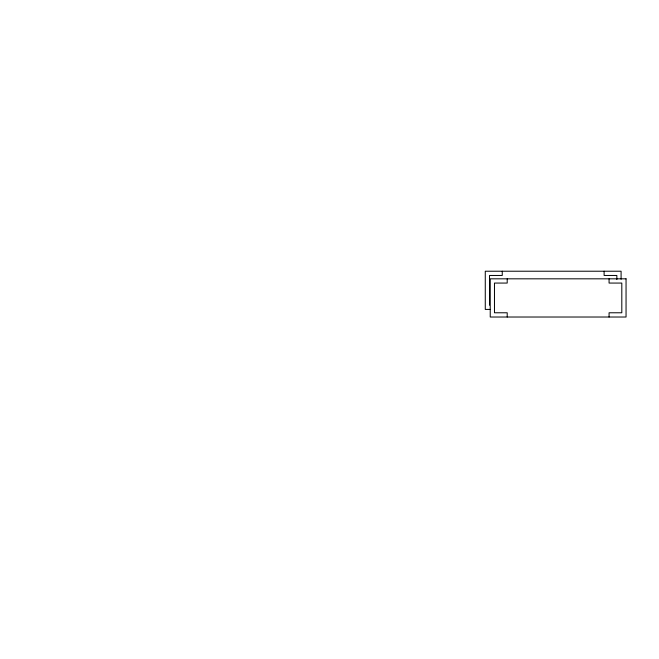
<?xml version="1.0" encoding="UTF-8"?>
<svg xmlns="http://www.w3.org/2000/svg" width="659" height="659" viewBox="0 0 659 659"><rect width="100%" height="100%" fill="white"/><g stroke="black" fill="none" stroke-linecap="round" stroke-linejoin="round"><path stroke-width="0.99" d="M490.263 309.417L485.271 309.417L485.271 271.22L621.091 271.22L621.091 279.259M616.849 279.564L616.849 275.462L604.114 275.462L604.114 271.22M609.073 278.823L609.073 283.065L621.808 283.065L621.808 312.778L609.073 312.778L609.073 317.02M507.208 278.823L507.208 283.065L494.472 283.065L494.472 312.778L507.208 312.778L507.208 317.02M502.249 271.22L502.249 275.462L489.513 275.462L489.513 305.175M626.05 278.823L490.23 278.823L490.23 317.02L626.05 317.02L626.05 278.823"/></g></svg>
